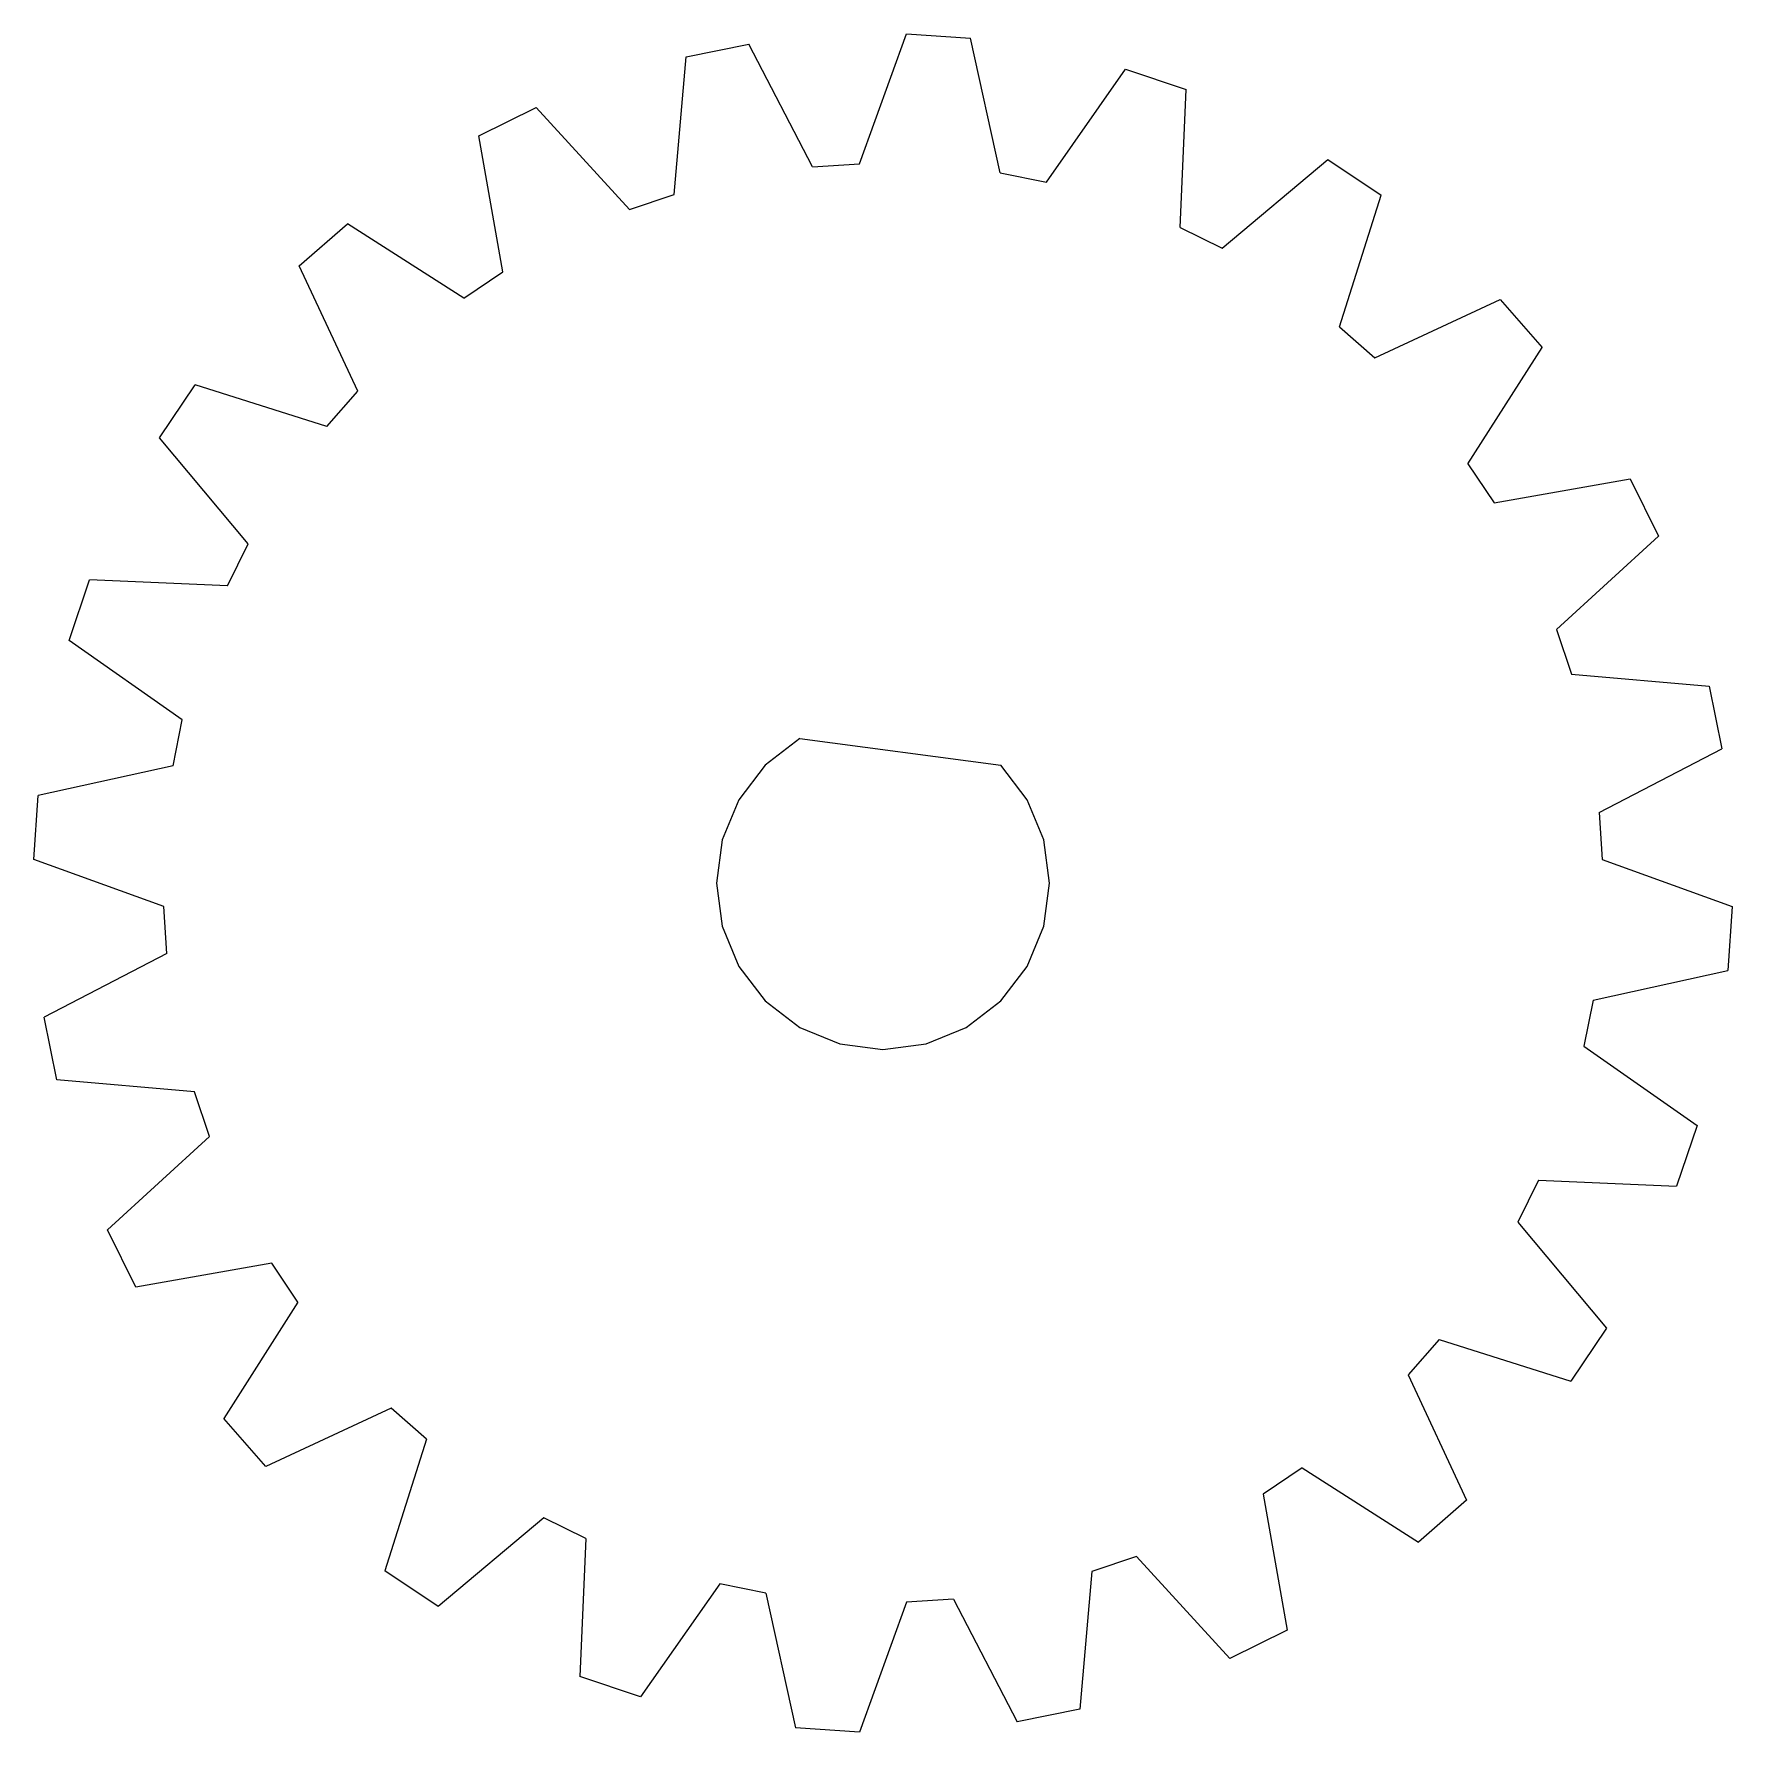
# Model space of a CAD drawing. Extents: x -25.8 to -0.3, y -19.8 to 5.7.
import ezdxf

# ---------------------------------------------------------------- set-up
doc = ezdxf.new("R2010")
doc.units = 0
doc.header["$MEASUREMENT"] = 0
doc.layers.get('0').update_dxf_attribs({"linetype": 'CONTINUOUS'})

msp = doc.modelspace()

# ---------------------------------------------------------------- linework, layer by layer
for p, q in [((-13.382, 3.727), (-12.673, 5.674)), ((-12.673, 5.674), (-11.717, 5.611)), ((-11.268, 3.588), (-11.717, 5.611)), ((-15.982, 5.332), (-15.042, 5.519)), ((-14.085, 3.68), (-15.042, 5.519)), ((-16.163, 3.267), (-15.982, 5.332)), ((-10.577, 3.451), (-9.389, 5.148)), ((-9.389, 5.148), (-8.48, 4.84)), ((-8.571, 2.769), (-8.48, 4.84)), ((-19.09, 4.144), (-18.23, 4.569)), ((-16.83, 3.041), (-18.23, 4.569)), ((-18.73, 2.104), (-19.09, 4.144)), ((-14.085, 3.68), (-13.382, 3.727)), ((-11.268, 3.588), (-10.577, 3.451)), ((-7.939, 2.458), (-6.352, 3.79)), ((-6.352, 3.79), (-5.554, 3.257)), ((-16.83, 3.041), (-16.163, 3.267)), ((-6.178, 1.281), (-5.554, 3.257)), ((-21.785, 2.193), (-21.064, 2.826)), ((-19.316, 1.712), (-21.064, 2.826)), ((-8.571, 2.769), (-7.939, 2.458)), ((-20.909, 0.315), (-21.785, 2.193)), ((-19.316, 1.712), (-18.73, 2.104)), ((-5.648, 0.816), (-3.77, 1.692)), ((-3.77, 1.692), (-3.138, 0.971)), ((-6.178, 1.281), (-5.648, 0.816)), ((-4.251, -0.776), (-3.138, 0.971)), ((-23.882, -0.388), (-23.35, 0.409)), ((-21.373, -0.214), (-23.35, 0.409)), ((-21.373, -0.214), (-20.909, 0.315)), ((-22.55, -1.976), (-23.882, -0.388)), ((-4.251, -0.776), (-3.86, -1.362)), ((-3.86, -1.362), (-1.819, -1.002)), ((-1.819, -1.002), (-1.395, -1.862)), ((-22.862, -2.608), (-22.55, -1.976)), ((-2.923, -3.262), (-1.395, -1.862)), ((-25.24, -3.425), (-24.932, -2.517)), ((-22.862, -2.608), (-24.932, -2.517)), ((-2.923, -3.262), (-2.696, -3.929)), ((-23.543, -4.614), (-25.24, -3.425)), ((-2.696, -3.929), (-0.632, -4.11)), ((-0.632, -4.11), (-0.445, -5.05)), ((-23.68, -5.305), (-23.543, -4.614)), ((-14.278, -4.899), (-14.796, -5.297)), ((-14.278, -4.899), (-11.26, -5.297)), ((-2.283, -6.007), (-0.445, -5.05)), ((-23.68, -5.305), (-25.703, -5.753)), ((-14.796, -5.297), (-15.193, -5.815)), ((-10.863, -5.815), (-11.26, -5.297)), ((-25.766, -6.71), (-25.703, -5.753)), ((-15.193, -5.815), (-15.443, -6.417)), ((-10.613, -6.417), (-10.863, -5.815)), ((-2.283, -6.007), (-2.237, -6.71)), ((-15.443, -6.417), (-15.528, -7.065)), ((-10.528, -7.065), (-10.613, -6.417)), ((-23.819, -7.419), (-25.766, -6.71)), ((-2.237, -6.71), (-0.289, -7.419)), ((-15.528, -7.065), (-15.443, -7.712)), ((-10.613, -7.712), (-10.528, -7.065)), ((-23.773, -8.122), (-23.819, -7.419)), ((-0.289, -7.419), (-0.352, -8.376)), ((-15.443, -7.712), (-15.193, -8.315)), ((-10.863, -8.315), (-10.613, -7.712)), ((-23.773, -8.122), (-25.611, -9.079)), ((-15.193, -8.315), (-14.796, -8.832)), ((-11.26, -8.832), (-10.863, -8.315)), ((-2.375, -8.824), (-0.352, -8.376)), ((-14.796, -8.832), (-14.278, -9.23)), ((-11.778, -9.23), (-11.26, -8.832)), ((-2.375, -8.824), (-2.513, -9.515)), ((-25.424, -10.019), (-25.611, -9.079)), ((-14.278, -9.23), (-13.675, -9.479)), ((-12.381, -9.479), (-11.778, -9.23)), ((-13.675, -9.479), (-13.028, -9.565)), ((-13.028, -9.565), (-12.381, -9.479)), ((-2.513, -9.515), (-0.815, -10.704)), ((-23.359, -10.2), (-25.424, -10.019)), ((-23.133, -10.867), (-23.359, -10.2)), ((-23.133, -10.867), (-24.661, -12.267)), ((-0.815, -10.704), (-1.124, -11.612)), ((-3.194, -11.521), (-3.505, -12.153)), ((-3.194, -11.521), (-1.124, -11.612)), ((-3.505, -12.153), (-2.173, -13.741)), ((-24.237, -13.127), (-24.661, -12.267)), ((-22.196, -12.767), (-24.237, -13.127)), ((-21.805, -13.353), (-22.196, -12.767)), ((-21.805, -13.353), (-22.918, -15.1)), ((-2.173, -13.741), (-2.706, -14.538)), ((-4.682, -13.915), (-5.147, -14.444)), ((-4.682, -13.915), (-2.706, -14.538)), ((-5.147, -14.444), (-4.271, -16.322)), ((-20.408, -14.946), (-22.286, -15.821)), ((-19.878, -15.41), (-20.408, -14.946)), ((-22.286, -15.821), (-22.918, -15.1)), ((-19.878, -15.41), (-20.501, -17.386)), ((-6.74, -15.841), (-7.325, -16.233)), ((-6.74, -15.841), (-4.992, -16.955)), ((-7.325, -16.233), (-6.966, -18.273)), ((-4.271, -16.322), (-4.992, -16.955)), ((-18.116, -16.587), (-19.704, -17.919)), ((-17.485, -16.899), (-18.116, -16.587)), ((-17.485, -16.899), (-17.575, -18.969)), ((-9.226, -17.17), (-9.893, -17.396)), ((-9.226, -17.17), (-7.826, -18.698)), ((-19.704, -17.919), (-20.501, -17.386)), ((-9.893, -17.396), (-10.073, -19.461)), ((-15.478, -17.58), (-16.667, -19.277)), ((-14.788, -17.717), (-15.478, -17.58)), ((-14.788, -17.717), (-14.339, -19.74)), ((-11.971, -17.809), (-12.673, -17.856)), ((-11.971, -17.809), (-11.014, -19.648)), ((-12.673, -17.856), (-13.382, -19.803)), ((-6.966, -18.273), (-7.826, -18.698)), ((-16.667, -19.277), (-17.575, -18.969)), ((-10.073, -19.461), (-11.014, -19.648)), ((-13.382, -19.803), (-14.339, -19.74))]:
    msp.add_line(p, q)

doc.saveas('drawing.dxf')
